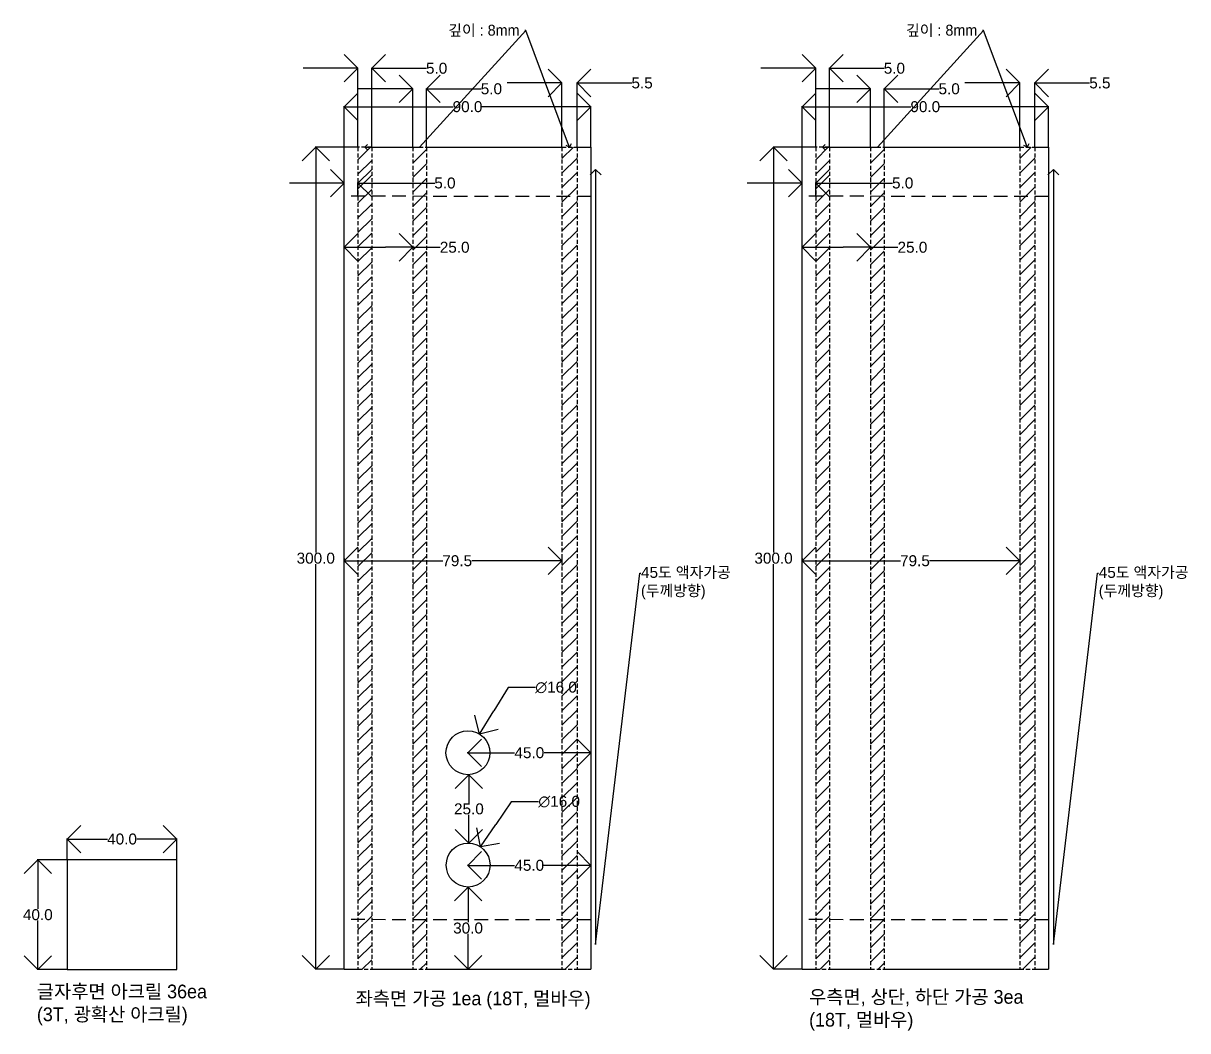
# Model space of a CAD drawing. Header units: inches. Extents: x 123 to 1292, y -20 to 742.
# Drawn here: x 866.9 to 1292.1, y 374.1 to 741.7 of the extents above; entities that cross this region are included whole.
import ezdxf
from ezdxf import colors
from ezdxf.entities.mleader import LeaderData, LeaderLine
from ezdxf.math import Vec2, Vec3

# ---------------------------------------------------------------- set-up
doc = ezdxf.new("R2010")
doc.units = ezdxf.units.IN
doc.header["$MEASUREMENT"] = 0
doc.linetypes.add('DASHED', pattern=[0.75, 0.5, -0.25])
doc.styles.get("Standard").update_dxf_attribs({"font": 'arial.ttf', "height": 4})
doc.dimstyles.get("Standard").update_dxf_attribs({"dimtxt": 4, "dimasz": 10, "dimexe": 0.18, "dimexo": 0.0625, "dimgap": 0.09, "dimtad": 0, "dimtih": 1, "dimtoh": 1, "dimdec": 1, "dimzin": 0, "dimdsep": 46, "dimtxsty": 'Standard', "dimblk": 'OPEN90', "dimcen": 0.09, "dimclrd": 3, "dimclre": 3, "dimclrt": 3, "dimadec": 0, "dimazin": 0, "dimtfac": 1, "dimtdec": 1, "dimtofl": 0, "dimtmove": 0, "dimatfit": 3, "dimfxl": 1, "dimtolj": 1, "dimtzin": 0, "dimarcsym": 0})
pattern_1 = [(45, (242.878, 396.5084), (-2.65165, 2.65165), [])]
pattern_2 = [(45, (410.038, 396.5084), (-2.65165, 2.65165), [])]

# ---------------------------------------------------------------- blocks, each defined once
blk = doc.blocks.new('_Open90')
at = {"color": 0, "linetype": 'ByBlock', "lineweight": -2}
for p, q in [((-0.5, 0.5), (0, 0)), ((0, 0), (-1, 0)), ((0, 0), (-0.5, -0.5))]:
    blk.add_line(p, q, dxfattribs=at)
blk = doc.blocks.new('*D21')
at = {"color": 3, "lineweight": -2, "transparency": 16777216}
for p, q in [((984.03, 696.51), (973.5, 696.51)), ((973.68, 686.51), (973.68, 548.64)), ((973.68, 406.51), (973.68, 544.38)), ((984.03, 396.51), (973.5, 396.51))]:
    blk.add_line(p, q, dxfattribs=at)
at = {"layer": 'Defpoints', "color": 0, "transparency": 16777216}
for p in [(984.09, 696.51), (973.68, 396.51), (984.09, 396.51)]:
    blk.add_point(p, dxfattribs=at)
at = {"color": 3, "lineweight": -2, "transparency": 16777216, "xscale": 10, "yscale": 10, "zscale": 10}
for p, rotation in [((973.68, 696.51), 90), ((973.68, 396.51), 270)]:
    blk.add_blockref('_Open90', p, dxfattribs=dict(at, rotation=rotation))
at = {"color": 3, "transparency": 16777216, "insert": (973.68, 546.51), "char_height": 4, "attachment_point": 5}
blk.add_mtext('\\A1;300.0', dxfattribs=at)
blk = doc.blocks.new('*D23')
at = {"color": 3, "lineweight": -2, "transparency": 16777216}
for p, q in [((1045.07, 457.66), (1039.44, 449.39)), ((1055.07, 457.66), (1045.07, 457.66)), ((1029.23, 434.51), (1029.41, 434.51)), ((1029.32, 434.42), (1029.32, 434.6))]:
    blk.add_line(p, q, dxfattribs=at)
at = {"layer": 'Defpoints', "color": 0, "transparency": 16777216}
for p in [(1033.82, 441.12), (1024.82, 427.89)]:
    blk.add_point(p, dxfattribs=at)
at = {"color": 3, "lineweight": -2, "transparency": 16777216, "xscale": 10, "yscale": 10, "zscale": 10, "rotation": 235.7753908229147}
blk.add_blockref('_Open90', (1033.82, 441.12), dxfattribs=at)
at = {"color": 3, "transparency": 16777216, "insert": (1062.56, 457.66), "char_height": 4, "attachment_point": 5}
blk.add_mtext('\\A1;∅16.0', dxfattribs=at)
blk = doc.blocks.new('*D24')
at = {"color": 3, "lineweight": -2, "transparency": 16777216}
for p, q in [((1043.93, 499.34), (1038.68, 490.83)), ((1053.93, 499.34), (1043.93, 499.34)), ((1029.14, 475.51), (1029.32, 475.51)), ((1029.23, 475.42), (1029.23, 475.6))]:
    blk.add_line(p, q, dxfattribs=at)
at = {"layer": 'Defpoints', "color": 0, "transparency": 16777216}
for p in [(1033.43, 482.32), (1025.03, 468.7)]:
    blk.add_point(p, dxfattribs=at)
at = {"color": 3, "lineweight": -2, "transparency": 16777216, "xscale": 10, "yscale": 10, "zscale": 10, "rotation": 238.319796712453}
blk.add_blockref('_Open90', (1033.43, 482.32), dxfattribs=at)
at = {"color": 3, "transparency": 16777216, "insert": (1061.42, 499.34), "char_height": 4, "attachment_point": 5}
blk.add_mtext('\\A1;∅16.0', dxfattribs=at)
blk = doc.blocks.new('*D25')
at = {"color": 3, "lineweight": -2, "transparency": 16777216}
for p, q in [((1029.39, 467.51), (1029.78, 467.51)), ((1029.6, 457.51), (1029.6, 457.14)), ((1029.6, 452.51), (1029.6, 452.88)), ((1029.38, 442.51), (1029.78, 442.51))]:
    blk.add_line(p, q, dxfattribs=at)
at = {"layer": 'Defpoints', "color": 0, "transparency": 16777216}
for p in [(1029.33, 467.51), (1029.32, 442.51), (1029.6, 442.51)]:
    blk.add_point(p, dxfattribs=at)
at = {"color": 3, "lineweight": -2, "transparency": 16777216, "xscale": 10, "yscale": 10, "zscale": 10}
for p, rotation in [((1029.6, 467.51), 90), ((1029.6, 442.51), 270)]:
    blk.add_blockref('_Open90', p, dxfattribs=dict(at, rotation=rotation))
at = {"color": 3, "transparency": 16777216, "insert": (1029.6, 455.01), "char_height": 4, "attachment_point": 5}
blk.add_mtext('\\A1;25.0', dxfattribs=at)
blk = doc.blocks.new('*D27')
at = {"color": 3, "lineweight": -2, "transparency": 16777216}
for p, q in [((1029.26, 426.51), (1029.11, 426.51)), ((1029.29, 416.51), (1029.29, 413.64)), ((1029.29, 406.51), (1029.29, 409.38)), ((1029.26, 396.51), (1029.11, 396.51))]:
    blk.add_line(p, q, dxfattribs=at)
at = {"layer": 'Defpoints', "color": 0, "transparency": 16777216}
for p in [(1029.32, 426.51), (1029.29, 396.51), (1029.32, 396.51)]:
    blk.add_point(p, dxfattribs=at)
at = {"color": 3, "lineweight": -2, "transparency": 16777216, "xscale": 10, "yscale": 10, "zscale": 10}
for p, rotation in [((1029.29, 426.51), 90), ((1029.29, 396.51), 270)]:
    blk.add_blockref('_Open90', p, dxfattribs=dict(at, rotation=rotation))
at = {"color": 3, "transparency": 16777216, "insert": (1029.29, 411.51), "char_height": 4, "attachment_point": 5}
blk.add_mtext('\\A1;30.0', dxfattribs=at)
blk = doc.blocks.new('*D28')
at = {"color": 3, "lineweight": -2, "transparency": 16777216}
for p, q in [((1029.23, 475.57), (1029.23, 475.69)), ((1039.23, 475.51), (1046.3, 475.51)), ((1064.09, 475.51), (1057.02, 475.51)), ((1074.09, 475.57), (1074.09, 475.69))]:
    blk.add_line(p, q, dxfattribs=at)
at = {"layer": 'Defpoints', "color": 0, "transparency": 16777216}
for p in [(1029.23, 475.51), (1074.09, 475.51), (1074.09, 475.51)]:
    blk.add_point(p, dxfattribs=at)
at = {"color": 3, "lineweight": -2, "transparency": 16777216, "xscale": 10, "yscale": 10, "zscale": 10, "rotation": 180}
blk.add_blockref('_Open90', (1029.23, 475.51), dxfattribs=at)
at = {"color": 3, "lineweight": -2, "transparency": 16777216, "xscale": 10, "yscale": 10, "zscale": 10}
blk.add_blockref('_Open90', (1074.09, 475.51), dxfattribs=at)
at = {"color": 3, "transparency": 16777216, "insert": (1051.66, 475.51), "char_height": 4, "attachment_point": 5}
blk.add_mtext('\\A1;45.0', dxfattribs=at)
blk = doc.blocks.new('*D29')
at = {"color": 3, "lineweight": -2, "transparency": 16777216}
for p, q in [((1029.17, 434.48), (1029.17, 434.6)), ((1039.17, 434.42), (1046.27, 434.42)), ((1064.09, 434.42), (1056.99, 434.42)), ((1074.09, 434.45), (1074.09, 434.24))]:
    blk.add_line(p, q, dxfattribs=at)
at = {"layer": 'Defpoints', "color": 0, "transparency": 16777216}
for p in [(1029.17, 434.42), (1074.09, 434.51), (1074.09, 434.42)]:
    blk.add_point(p, dxfattribs=at)
at = {"color": 3, "lineweight": -2, "transparency": 16777216, "xscale": 10, "yscale": 10, "zscale": 10, "rotation": 180}
blk.add_blockref('_Open90', (1029.17, 434.42), dxfattribs=at)
at = {"color": 3, "lineweight": -2, "transparency": 16777216, "xscale": 10, "yscale": 10, "zscale": 10}
blk.add_blockref('_Open90', (1074.09, 434.42), dxfattribs=at)
at = {"color": 3, "transparency": 16777216, "insert": (1051.63, 434.42), "char_height": 4, "attachment_point": 5}
blk.add_mtext('\\A1;45.0', dxfattribs=at)
blk = doc.blocks.new('*D30')
at = {"color": 3, "lineweight": -2, "transparency": 16777216}
for p, q in [((974.09, 683.43), (964.09, 683.43)), ((984.09, 678.49), (984.09, 683.61)), ((989.09, 678.49), (989.09, 683.61)), ((999.09, 683.43), (1017.11, 683.43))]:
    blk.add_line(p, q, dxfattribs=at)
at = {"layer": 'Defpoints', "color": 0, "transparency": 16777216}
for p in [(989.09, 683.43), (984.09, 678.43), (989.09, 678.43)]:
    blk.add_point(p, dxfattribs=at)
at = {"color": 3, "lineweight": -2, "transparency": 16777216, "xscale": 10, "yscale": 10, "zscale": 10}
blk.add_blockref('_Open90', (984.09, 683.43), dxfattribs=at)
at = {"color": 3, "lineweight": -2, "transparency": 16777216, "xscale": 10, "yscale": 10, "zscale": 10, "rotation": 180}
blk.add_blockref('_Open90', (989.09, 683.43), dxfattribs=at)
at = {"color": 3, "transparency": 16777216, "insert": (1020.84, 683.43), "char_height": 4, "attachment_point": 5}
blk.add_mtext('\\A1;5.0', dxfattribs=at)
blk = doc.blocks.new('*D31')
at = {"color": 3, "lineweight": -2, "transparency": 16777216}
for p, q in [((984.09, 659.92), (984.09, 659.8)), ((994.09, 659.98), (999.09, 659.98)), ((1009.09, 660.04), (1009.09, 660.16)), ((1009.09, 659.98), (1019.09, 659.98))]:
    blk.add_line(p, q, dxfattribs=at)
at = {"layer": 'Defpoints', "color": 0, "transparency": 16777216}
for p in [(984.09, 659.98), (1009.09, 659.98), (1009.09, 659.98)]:
    blk.add_point(p, dxfattribs=at)
at = {"color": 3, "lineweight": -2, "transparency": 16777216, "xscale": 10, "yscale": 10, "zscale": 10, "rotation": 180}
blk.add_blockref('_Open90', (984.09, 659.98), dxfattribs=at)
at = {"color": 3, "lineweight": -2, "transparency": 16777216, "xscale": 10, "yscale": 10, "zscale": 10}
blk.add_blockref('_Open90', (1009.09, 659.98), dxfattribs=at)
at = {"color": 3, "transparency": 16777216, "insert": (1024.4, 659.98), "char_height": 4, "attachment_point": 5}
blk.add_mtext('\\A1;25.0', dxfattribs=at)
blk = doc.blocks.new('*D32')
at = {"color": 3, "lineweight": -2, "transparency": 16777216}
for p, q in [((984.09, 696.57), (984.09, 711.46)), ((994.09, 711.28), (1023.81, 711.28)), ((1064.09, 711.28), (1034.37, 711.28)), ((1074.09, 696.57), (1074.09, 711.46))]:
    blk.add_line(p, q, dxfattribs=at)
at = {"layer": 'Defpoints', "color": 0, "transparency": 16777216}
for p in [(1074.09, 711.28), (984.09, 696.51), (1074.09, 696.51)]:
    blk.add_point(p, dxfattribs=at)
at = {"color": 3, "lineweight": -2, "transparency": 16777216, "xscale": 10, "yscale": 10, "zscale": 10, "rotation": 180}
blk.add_blockref('_Open90', (984.09, 711.28), dxfattribs=at)
at = {"color": 3, "lineweight": -2, "transparency": 16777216, "xscale": 10, "yscale": 10, "zscale": 10}
blk.add_blockref('_Open90', (1074.09, 711.28), dxfattribs=at)
at = {"color": 3, "transparency": 16777216, "insert": (1029.09, 711.28), "char_height": 4, "attachment_point": 5}
blk.add_mtext('\\A1;90.0', dxfattribs=at)
blk = doc.blocks.new('*D71')
at = {"color": 3, "lineweight": -2, "transparency": 16777216}
for p, q in [((882.94, 436.46), (882.94, 444.19)), ((892.94, 444.01), (897.58, 444.01)), ((912.94, 444.01), (908.3, 444.01)), ((922.94, 436.46), (922.94, 444.19))]:
    blk.add_line(p, q, dxfattribs=at)
at = {"layer": 'Defpoints', "color": 0, "transparency": 16777216}
for p in [(922.94, 444.01), (882.94, 436.4), (922.94, 436.4)]:
    blk.add_point(p, dxfattribs=at)
at = {"color": 3, "lineweight": -2, "transparency": 16777216, "xscale": 10, "yscale": 10, "zscale": 10, "rotation": 180}
blk.add_blockref('_Open90', (882.94, 444.01), dxfattribs=at)
at = {"color": 3, "lineweight": -2, "transparency": 16777216, "xscale": 10, "yscale": 10, "zscale": 10}
blk.add_blockref('_Open90', (922.94, 444.01), dxfattribs=at)
at = {"color": 3, "transparency": 16777216, "insert": (902.94, 444.01), "char_height": 4, "attachment_point": 5}
blk.add_mtext('\\A1;40.0', dxfattribs=at)
blk = doc.blocks.new('*D72')
at = {"color": 3, "lineweight": -2, "transparency": 16777216}
for p, q in [((882.88, 436.4), (872, 436.4)), ((872.18, 426.4), (872.18, 418.53)), ((872.18, 406.4), (872.18, 414.27)), ((882.88, 396.4), (872, 396.4))]:
    blk.add_line(p, q, dxfattribs=at)
at = {"layer": 'Defpoints', "color": 0, "transparency": 16777216}
for p in [(882.94, 436.4), (872.18, 396.4), (882.94, 396.4)]:
    blk.add_point(p, dxfattribs=at)
at = {"color": 3, "lineweight": -2, "transparency": 16777216, "xscale": 10, "yscale": 10, "zscale": 10}
for p, rotation in [((872.18, 436.4), 90), ((872.18, 396.4), 270)]:
    blk.add_blockref('_Open90', p, dxfattribs=dict(at, rotation=rotation))
at = {"color": 3, "transparency": 16777216, "insert": (872.18, 416.4), "char_height": 4, "attachment_point": 5}
blk.add_mtext('\\A1;40.0', dxfattribs=at)
blk = doc.blocks.new('*D76')
at = {"color": 3, "lineweight": -2, "transparency": 16777216}
for p, q in [((984.09, 546.45), (984.09, 545.4)), ((994.09, 545.58), (1020.04, 545.58)), ((1053.59, 545.58), (1030.61, 545.58)), ((1063.59, 546.45), (1063.59, 545.4))]:
    blk.add_line(p, q, dxfattribs=at)
at = {"layer": 'Defpoints', "color": 0, "transparency": 16777216}
for p in [(984.09, 546.51), (1063.59, 546.51), (1063.59, 545.58)]:
    blk.add_point(p, dxfattribs=at)
at = {"color": 3, "lineweight": -2, "transparency": 16777216, "xscale": 10, "yscale": 10, "zscale": 10, "rotation": 180}
blk.add_blockref('_Open90', (984.09, 545.58), dxfattribs=at)
at = {"color": 3, "lineweight": -2, "transparency": 16777216, "xscale": 10, "yscale": 10, "zscale": 10}
blk.add_blockref('_Open90', (1063.59, 545.58), dxfattribs=at)
at = {"color": 3, "transparency": 16777216, "insert": (1025.32, 545.58), "char_height": 4, "attachment_point": 5}
blk.add_mtext('\\A1;79.5', dxfattribs=at)
blk = doc.blocks.new('*D77')
at = {"color": 3, "lineweight": -2, "transparency": 16777216}
for p, q in [((979.09, 725.31), (969.09, 725.31)), ((989.09, 696.57), (989.09, 725.49)), ((994.09, 696.57), (994.09, 725.49)), ((1004.09, 725.31), (1014.09, 725.31))]:
    blk.add_line(p, q, dxfattribs=at)
at = {"layer": 'Defpoints', "color": 0, "transparency": 16777216}
for p in [(994.09, 725.31), (989.09, 696.51), (994.09, 696.51)]:
    blk.add_point(p, dxfattribs=at)
at = {"color": 3, "lineweight": -2, "transparency": 16777216, "xscale": 10, "yscale": 10, "zscale": 10}
blk.add_blockref('_Open90', (989.09, 725.31), dxfattribs=at)
at = {"color": 3, "lineweight": -2, "transparency": 16777216, "xscale": 10, "yscale": 10, "zscale": 10, "rotation": 180}
blk.add_blockref('_Open90', (994.09, 725.31), dxfattribs=at)
at = {"color": 3, "transparency": 16777216, "insert": (1017.81, 725.31), "char_height": 4, "attachment_point": 5}
blk.add_mtext('\\A1;5.0', dxfattribs=at)
blk = doc.blocks.new('*D78')
at = {"color": 3, "lineweight": -2, "transparency": 16777216}
for p, q in [((999.09, 717.81), (989.09, 717.81)), ((1009.09, 696.57), (1009.09, 717.99)), ((1014.09, 696.57), (1014.09, 717.99)), ((1024.09, 717.81), (1034.09, 717.81))]:
    blk.add_line(p, q, dxfattribs=at)
at = {"layer": 'Defpoints', "color": 0, "transparency": 16777216}
for p in [(1014.09, 717.81), (1009.09, 696.51), (1014.09, 696.51)]:
    blk.add_point(p, dxfattribs=at)
at = {"color": 3, "lineweight": -2, "transparency": 16777216, "xscale": 10, "yscale": 10, "zscale": 10}
blk.add_blockref('_Open90', (1009.09, 717.81), dxfattribs=at)
at = {"color": 3, "lineweight": -2, "transparency": 16777216, "xscale": 10, "yscale": 10, "zscale": 10, "rotation": 180}
blk.add_blockref('_Open90', (1014.09, 717.81), dxfattribs=at)
at = {"color": 3, "transparency": 16777216, "insert": (1037.81, 717.81), "char_height": 4, "attachment_point": 5}
blk.add_mtext('\\A1;5.0', dxfattribs=at)
blk = doc.blocks.new('*D79')
at = {"color": 3, "lineweight": -2, "transparency": 16777216}
for p, q in [((1053.59, 719.95), (1043.59, 719.95)), ((1063.59, 696.57), (1063.59, 720.13)), ((1069.09, 696.57), (1069.09, 720.13)), ((1079.09, 719.95), (1089.09, 719.95))]:
    blk.add_line(p, q, dxfattribs=at)
at = {"layer": 'Defpoints', "color": 0, "transparency": 16777216}
for p in [(1069.09, 719.95), (1063.59, 696.51), (1069.09, 696.51)]:
    blk.add_point(p, dxfattribs=at)
at = {"color": 3, "lineweight": -2, "transparency": 16777216, "xscale": 10, "yscale": 10, "zscale": 10}
blk.add_blockref('_Open90', (1063.59, 719.95), dxfattribs=at)
at = {"color": 3, "lineweight": -2, "transparency": 16777216, "xscale": 10, "yscale": 10, "zscale": 10, "rotation": 180}
blk.add_blockref('_Open90', (1069.09, 719.95), dxfattribs=at)
at = {"color": 3, "transparency": 16777216, "insert": (1092.84, 719.95), "char_height": 4, "attachment_point": 5}
blk.add_mtext('\\A1;5.5', dxfattribs=at)
blk = doc.blocks.new('*D98')
at = {"color": 3, "lineweight": -2, "transparency": 16777216}
for p, q in [((1151.19, 696.51), (1140.66, 696.51)), ((1140.84, 686.51), (1140.84, 548.64)), ((1140.84, 406.51), (1140.84, 544.38)), ((1151.19, 396.51), (1140.66, 396.51))]:
    blk.add_line(p, q, dxfattribs=at)
at = {"layer": 'Defpoints', "color": 0, "transparency": 16777216}
for p in [(1151.25, 696.51), (1140.84, 396.51), (1151.25, 396.51)]:
    blk.add_point(p, dxfattribs=at)
at = {"color": 3, "lineweight": -2, "transparency": 16777216, "xscale": 10, "yscale": 10, "zscale": 10}
for p, rotation in [((1140.84, 696.51), 90), ((1140.84, 396.51), 270)]:
    blk.add_blockref('_Open90', p, dxfattribs=dict(at, rotation=rotation))
at = {"color": 3, "transparency": 16777216, "insert": (1140.84, 546.51), "char_height": 4, "attachment_point": 5}
blk.add_mtext('\\A1;300.0', dxfattribs=at)
blk = doc.blocks.new('*D105')
at = {"color": 3, "lineweight": -2, "transparency": 16777216}
for p, q in [((1141.25, 683.43), (1131.25, 683.43)), ((1151.25, 678.49), (1151.25, 683.61)), ((1156.25, 678.49), (1156.25, 683.61)), ((1166.25, 683.43), (1184.27, 683.43))]:
    blk.add_line(p, q, dxfattribs=at)
at = {"layer": 'Defpoints', "color": 0, "transparency": 16777216}
for p in [(1156.25, 683.43), (1151.25, 678.43), (1156.25, 678.43)]:
    blk.add_point(p, dxfattribs=at)
at = {"color": 3, "lineweight": -2, "transparency": 16777216, "xscale": 10, "yscale": 10, "zscale": 10}
blk.add_blockref('_Open90', (1151.25, 683.43), dxfattribs=at)
at = {"color": 3, "lineweight": -2, "transparency": 16777216, "xscale": 10, "yscale": 10, "zscale": 10, "rotation": 180}
blk.add_blockref('_Open90', (1156.25, 683.43), dxfattribs=at)
at = {"color": 3, "transparency": 16777216, "insert": (1188, 683.43), "char_height": 4, "attachment_point": 5}
blk.add_mtext('\\A1;5.0', dxfattribs=at)
blk = doc.blocks.new('*D106')
at = {"color": 3, "lineweight": -2, "transparency": 16777216}
for p, q in [((1151.25, 659.92), (1151.25, 659.8)), ((1161.25, 659.98), (1166.25, 659.98)), ((1176.25, 660.04), (1176.25, 660.16)), ((1176.25, 659.98), (1186.25, 659.98))]:
    blk.add_line(p, q, dxfattribs=at)
at = {"layer": 'Defpoints', "color": 0, "transparency": 16777216}
for p in [(1151.25, 659.98), (1176.25, 659.98), (1176.25, 659.98)]:
    blk.add_point(p, dxfattribs=at)
at = {"color": 3, "lineweight": -2, "transparency": 16777216, "xscale": 10, "yscale": 10, "zscale": 10, "rotation": 180}
blk.add_blockref('_Open90', (1151.25, 659.98), dxfattribs=at)
at = {"color": 3, "lineweight": -2, "transparency": 16777216, "xscale": 10, "yscale": 10, "zscale": 10}
blk.add_blockref('_Open90', (1176.25, 659.98), dxfattribs=at)
at = {"color": 3, "transparency": 16777216, "insert": (1191.56, 659.98), "char_height": 4, "attachment_point": 5}
blk.add_mtext('\\A1;25.0', dxfattribs=at)
blk = doc.blocks.new('*D107')
at = {"color": 3, "lineweight": -2, "transparency": 16777216}
for p, q in [((1151.25, 696.57), (1151.25, 711.46)), ((1161.25, 711.28), (1190.97, 711.28)), ((1231.25, 711.28), (1201.53, 711.28)), ((1241.25, 696.57), (1241.25, 711.46))]:
    blk.add_line(p, q, dxfattribs=at)
at = {"layer": 'Defpoints', "color": 0, "transparency": 16777216}
for p in [(1241.25, 711.28), (1151.25, 696.51), (1241.25, 696.51)]:
    blk.add_point(p, dxfattribs=at)
at = {"color": 3, "lineweight": -2, "transparency": 16777216, "xscale": 10, "yscale": 10, "zscale": 10, "rotation": 180}
blk.add_blockref('_Open90', (1151.25, 711.28), dxfattribs=at)
at = {"color": 3, "lineweight": -2, "transparency": 16777216, "xscale": 10, "yscale": 10, "zscale": 10}
blk.add_blockref('_Open90', (1241.25, 711.28), dxfattribs=at)
at = {"color": 3, "transparency": 16777216, "insert": (1196.25, 711.28), "char_height": 4, "attachment_point": 5}
blk.add_mtext('\\A1;90.0', dxfattribs=at)
blk = doc.blocks.new('*D108')
at = {"color": 3, "lineweight": -2, "transparency": 16777216}
for p, q in [((1151.25, 546.45), (1151.25, 545.4)), ((1161.25, 545.58), (1187.2, 545.58)), ((1220.75, 545.58), (1197.77, 545.58)), ((1230.75, 546.45), (1230.75, 545.4))]:
    blk.add_line(p, q, dxfattribs=at)
at = {"layer": 'Defpoints', "color": 0, "transparency": 16777216}
for p in [(1151.25, 546.51), (1230.75, 546.51), (1230.75, 545.58)]:
    blk.add_point(p, dxfattribs=at)
at = {"color": 3, "lineweight": -2, "transparency": 16777216, "xscale": 10, "yscale": 10, "zscale": 10, "rotation": 180}
blk.add_blockref('_Open90', (1151.25, 545.58), dxfattribs=at)
at = {"color": 3, "lineweight": -2, "transparency": 16777216, "xscale": 10, "yscale": 10, "zscale": 10}
blk.add_blockref('_Open90', (1230.75, 545.58), dxfattribs=at)
at = {"color": 3, "transparency": 16777216, "insert": (1192.48, 545.58), "char_height": 4, "attachment_point": 5}
blk.add_mtext('\\A1;79.5', dxfattribs=at)
blk = doc.blocks.new('*D109')
at = {"color": 3, "lineweight": -2, "transparency": 16777216}
for p, q in [((1146.25, 725.31), (1136.25, 725.31)), ((1156.25, 696.57), (1156.25, 725.49)), ((1161.25, 696.57), (1161.25, 725.49)), ((1171.25, 725.31), (1181.25, 725.31))]:
    blk.add_line(p, q, dxfattribs=at)
at = {"layer": 'Defpoints', "color": 0, "transparency": 16777216}
for p in [(1161.25, 725.31), (1156.25, 696.51), (1161.25, 696.51)]:
    blk.add_point(p, dxfattribs=at)
at = {"color": 3, "lineweight": -2, "transparency": 16777216, "xscale": 10, "yscale": 10, "zscale": 10}
blk.add_blockref('_Open90', (1156.25, 725.31), dxfattribs=at)
at = {"color": 3, "lineweight": -2, "transparency": 16777216, "xscale": 10, "yscale": 10, "zscale": 10, "rotation": 180}
blk.add_blockref('_Open90', (1161.25, 725.31), dxfattribs=at)
at = {"color": 3, "transparency": 16777216, "insert": (1184.97, 725.31), "char_height": 4, "attachment_point": 5}
blk.add_mtext('\\A1;5.0', dxfattribs=at)
blk = doc.blocks.new('*D110')
at = {"color": 3, "lineweight": -2, "transparency": 16777216}
for p, q in [((1166.25, 717.81), (1156.25, 717.81)), ((1176.25, 696.57), (1176.25, 717.99)), ((1181.25, 696.57), (1181.25, 717.99)), ((1191.25, 717.81), (1201.25, 717.81))]:
    blk.add_line(p, q, dxfattribs=at)
at = {"layer": 'Defpoints', "color": 0, "transparency": 16777216}
for p in [(1181.25, 717.81), (1176.25, 696.51), (1181.25, 696.51)]:
    blk.add_point(p, dxfattribs=at)
at = {"color": 3, "lineweight": -2, "transparency": 16777216, "xscale": 10, "yscale": 10, "zscale": 10}
blk.add_blockref('_Open90', (1176.25, 717.81), dxfattribs=at)
at = {"color": 3, "lineweight": -2, "transparency": 16777216, "xscale": 10, "yscale": 10, "zscale": 10, "rotation": 180}
blk.add_blockref('_Open90', (1181.25, 717.81), dxfattribs=at)
at = {"color": 3, "transparency": 16777216, "insert": (1204.97, 717.81), "char_height": 4, "attachment_point": 5}
blk.add_mtext('\\A1;5.0', dxfattribs=at)
blk = doc.blocks.new('*D111')
at = {"color": 3, "lineweight": -2, "transparency": 16777216}
for p, q in [((1220.75, 719.95), (1210.75, 719.95)), ((1230.75, 696.57), (1230.75, 720.13)), ((1236.25, 696.57), (1236.25, 720.13)), ((1246.25, 719.95), (1256.25, 719.95))]:
    blk.add_line(p, q, dxfattribs=at)
at = {"layer": 'Defpoints', "color": 0, "transparency": 16777216}
for p in [(1236.25, 719.95), (1230.75, 696.51), (1236.25, 696.51)]:
    blk.add_point(p, dxfattribs=at)
at = {"color": 3, "lineweight": -2, "transparency": 16777216, "xscale": 10, "yscale": 10, "zscale": 10}
blk.add_blockref('_Open90', (1230.75, 719.95), dxfattribs=at)
at = {"color": 3, "lineweight": -2, "transparency": 16777216, "xscale": 10, "yscale": 10, "zscale": 10, "rotation": 180}
blk.add_blockref('_Open90', (1236.25, 719.95), dxfattribs=at)
at = {"color": 3, "transparency": 16777216, "insert": (1260, 719.95), "char_height": 4, "attachment_point": 5}
blk.add_mtext('\\A1;5.5', dxfattribs=at)

msp = doc.modelspace()

# ---------------------------------------------------------------- hatches: boundary and pattern name
h = msp.add_hatch()
h.set_pattern_fill('ANSI31', color=256, scale=30)
h.set_pattern_definition(pattern_1)
h.paths.add_polyline_path([(989.09, 396.51), (994.09, 396.51), (994.09, 696.51), (989.09, 696.51)])
h = msp.add_hatch()
h.set_pattern_fill('ANSI31', color=256, scale=30)
h.set_pattern_definition(pattern_1)
h.paths.add_polyline_path([(1014.09, 696.51), (1009.09, 696.51), (1009.09, 396.51), (1014.09, 396.51)])
h = msp.add_hatch()
h.set_pattern_fill('ANSI31', color=256, scale=30)
h.paths.add_polyline_path([(1069.09, 678.52), (1063.59, 678.52), (1063.59, 414.52), (1069.09, 414.52)])
h.paths.add_polyline_path([(1069.09, 696.51), (1063.59, 696.51), (1063.59, 678.52), (1069.09, 678.52)])
h.paths.add_polyline_path([(1069.09, 414.52), (1063.59, 414.52), (1063.59, 396.51), (1069.09, 396.51)])
h = msp.add_hatch()
h.set_pattern_fill('ANSI31', color=256, scale=30)
h.set_pattern_definition(pattern_2)
h.paths.add_polyline_path([(1156.25, 396.51), (1161.25, 396.51), (1161.25, 696.51), (1156.25, 696.51)])
h = msp.add_hatch()
h.set_pattern_fill('ANSI31', color=256, scale=30)
h.set_pattern_definition(pattern_2)
h.paths.add_polyline_path([(1181.25, 696.51), (1176.25, 696.51), (1176.25, 396.51), (1181.25, 396.51)])
h = msp.add_hatch()
h.set_pattern_fill('ANSI31', color=256, scale=30)
h.set_pattern_definition([(45, (167.16, -2e-06), (-2.65165, 2.65165), [])])
h.paths.add_polyline_path([(1236.25, 678.52), (1230.75, 678.52), (1230.75, 414.52), (1236.25, 414.52)])
h.paths.add_polyline_path([(1236.25, 696.51), (1230.75, 696.51), (1230.75, 678.52), (1236.25, 678.52)])
h.paths.add_polyline_path([(1236.25, 414.52), (1230.75, 414.52), (1230.75, 396.51), (1236.25, 396.51)])

# ---------------------------------------------------------------- linework, layer by layer
for p, q in [((984.09, 396.51), (984.09, 696.51)), ((989.09, 696.51), (984.09, 696.51)), ((994.09, 696.51), (1009.09, 696.51)), ((1014.09, 696.51), (1063.59, 696.51)), ((1069.09, 696.51), (1074.09, 696.51)), ((1074.09, 696.51), (1074.09, 396.51)), ((1151.25, 396.51), (1151.25, 696.51)), ((1156.25, 696.51), (1151.25, 696.51)), ((1161.25, 696.51), (1176.25, 696.51)), ((1181.25, 696.51), (1230.75, 696.51)), ((1236.25, 696.51), (1241.25, 696.51)), ((1241.25, 696.51), (1241.25, 396.51)), ((922.94, 436.4), (882.94, 436.4)), ((882.94, 436.4), (882.94, 396.4)), ((922.94, 396.4), (922.94, 436.4)), ((882.94, 396.4), (922.94, 396.4)), ((984.09, 396.51), (989.09, 396.51)), ((994.09, 396.51), (1009.09, 396.51)), ((1014.09, 396.51), (1063.59, 396.51)), ((1069.09, 396.51), (1074.09, 396.51)), ((1151.25, 396.51), (1156.25, 396.51)), ((1161.25, 396.51), (1176.25, 396.51)), ((1181.25, 396.51), (1230.75, 396.51)), ((1236.25, 396.51), (1241.25, 396.51))]:
    msp.add_line(p, q)
at = {"linetype": 'DASHED', "ltscale": 3}
for p, q in [((989.09, 696.51), (989.09, 396.51)), ((994.09, 696.51), (989.09, 696.51)), ((994.09, 696.51), (994.09, 396.51)), ((1009.09, 696.51), (1014.09, 696.51)), ((1009.09, 696.51), (1009.09, 396.51)), ((1014.09, 696.51), (1014.09, 396.51)), ((1063.59, 696.51), (1063.59, 396.51)), ((1063.59, 696.51), (1069.09, 696.51)), ((1069.09, 696.51), (1069.09, 396.51)), ((1156.25, 696.51), (1156.25, 396.51)), ((1161.25, 696.51), (1156.25, 696.51)), ((1161.25, 696.51), (1161.25, 396.51)), ((1176.25, 696.51), (1181.25, 696.51)), ((1176.25, 696.51), (1176.25, 396.51)), ((1181.25, 696.51), (1181.25, 396.51)), ((1230.75, 696.51), (1230.75, 396.51)), ((1230.75, 696.51), (1236.25, 696.51)), ((1236.25, 696.51), (1236.25, 396.51)), ((989.09, 396.51), (994.09, 396.51)), ((1009.09, 396.51), (1014.09, 396.51)), ((1063.59, 396.51), (1069.09, 396.51)), ((1156.25, 396.51), (1161.25, 396.51)), ((1176.25, 396.51), (1181.25, 396.51)), ((1230.75, 396.51), (1236.25, 396.51))]:
    msp.add_line(p, q, dxfattribs=at)
at = {"linetype": 'DASHED', "ltscale": 10}
for p, q in [((1074.09, 678.51), (984.09, 678.61)), ((1241.25, 678.51), (1151.25, 678.61)), ((1074.09, 414.51), (984.09, 414.61)), ((1241.25, 414.51), (1151.25, 414.61))]:
    msp.add_line(p, q, dxfattribs=at)
for centre in [(1029.23, 475.51), (1029.32, 434.51)]:
    msp.add_circle(centre, 8)

# ---------------------------------------------------------------- texts
at = {"char_height": 5, "attachment_point": 1}
for s, width, heights, insert in [('{\\fGulim|b0|i0|c129|p50;글자후면 아크릴 36ea\\P(3T, 광확산 아크릴)}', 74.7082, [17.53], (871.84, 390.89)), ('{\\fGulim|b0|i0|c129|p50;좌측면 가공 1ea (18T, 멀바우)}', 96.1176, [0], (988.22, 388.35)), ('{\\fGulim|b0|i0|c129|p50;우측면, 상단, 하단 가공 3ea \\P(18T, 멀바우)}', 87.1186, [17.14], (1153.82, 388.92))]:
    msp.add_mtext_dynamic_manual_height_columns(s, width=width, gutter_width=25, heights=heights, dxfattribs=dict(at, insert=insert))

# ---------------------------------------------------------------- dimensions: what is measured, and where the dimension line sits
for base, p1, p2, picture, middle in [((994.09, 725.31), (989.09, 696.51), (994.09, 696.51), '*D77', (1017.81, 725.31)), ((1161.25, 725.31), (1156.25, 696.51), (1161.25, 696.51), '*D109', (1184.97, 725.31)), ((1069.09, 719.95), (1063.59, 696.51), (1069.09, 696.51), '*D79', (1092.84, 719.95)), ((1236.25, 719.95), (1230.75, 696.51), (1236.25, 696.51), '*D111', (1260, 719.95)), ((1014.09, 717.81), (1009.09, 696.51), (1014.09, 696.51), '*D78', (1037.81, 717.81)), ((1181.25, 717.81), (1176.25, 696.51), (1181.25, 696.51), '*D110', (1204.97, 717.81)), ((1074.09, 711.28), (984.09, 696.51), (1074.09, 696.51), '*D32', (1029.09, 711.28)), ((1241.25, 711.28), (1151.25, 696.51), (1241.25, 696.51), '*D107', (1196.25, 711.28)), ((1009.09, 659.98), (984.09, 659.98), (1009.09, 659.98), '*D31', (1024.4, 659.98)), ((1176.25, 659.98), (1151.25, 659.98), (1176.25, 659.98), '*D106', (1191.56, 659.98)), ((922.94, 444.01), (882.94, 436.4), (922.94, 436.4), '*D71', (902.94, 444.01))]:
    dim = msp.add_linear_dim(base=base, p1=p1, p2=p2, dimstyle='Standard')
    dim.commit()
    dim.dimension.update_dxf_attribs({"geometry": picture, "text_midpoint": middle})
for base, p1, p2, picture, middle in [((973.68, 396.51), (984.09, 696.51), (984.09, 396.51), '*D21', (973.68, 546.51)), ((1140.84, 396.51), (1151.25, 696.51), (1151.25, 396.51), '*D98', (1140.84, 546.51)), ((872.18, 396.4), (882.94, 436.4), (882.94, 396.4), '*D72', (872.18, 416.4)), ((1029.29, 396.51), (1029.32, 426.51), (1029.32, 396.51), '*D27', (1029.29, 411.51))]:
    dim = msp.add_linear_dim(base=base, p1=p1, p2=p2, angle=90, dimstyle='Standard')
    dim.commit()
    dim.dimension.update_dxf_attribs({"geometry": picture, "text_midpoint": middle})
for base, p1, p2, angle, picture, middle, dimtype in [((989.09, 683.43), (984.09, 678.43), (989.09, 678.43), 0, '*D30', (1020.84, 683.43), 161), ((1156.25, 683.43), (1151.25, 678.43), (1156.25, 678.43), 0, '*D105', (1188, 683.43), 161), ((1029.6, 442.51), (1029.33, 467.51), (1029.32, 442.51), 90, '*D25', (1029.6, 455.01), 160)]:
    dim = msp.add_linear_dim(base=base, p1=p1, p2=p2, angle=angle, dimstyle='Standard')
    dim.commit()
    dim.dimension.update_dxf_attribs({"geometry": picture, "text_midpoint": middle, "dimtype": dimtype})
for base, p1, p2, picture, middle in [((1063.59, 545.58), (984.09, 546.51), (1063.59, 546.51), '*D76', (1025.32, 545.58)), ((1230.75, 545.58), (1151.25, 546.51), (1230.75, 546.51), '*D108', (1192.48, 545.58))]:
    dim = msp.add_linear_dim(base=base, p1=p1, p2=p2, dimstyle='Standard')
    dim.commit()
    dim.dimension.update_dxf_attribs({"geometry": picture, "text_midpoint": middle, "dimtype": 160})
for p1, p2, picture, middle in [((1025.03, 468.7), (1033.43, 482.32), '*D24', (1061.42, 499.34)), ((1024.82, 427.89), (1033.82, 441.12), '*D23', (1062.56, 457.66))]:
    dim = msp.add_diameter_dim_2p(p1=p1, p2=p2, dimstyle='Standard')
    dim.commit()
    dim.dimension.update_dxf_attribs({"geometry": picture, "text_midpoint": middle})
for base, p1, p2, picture, middle in [((1074.09, 475.51), (1029.23, 475.51), (1074.09, 475.51), '*D28', (1051.66, 475.51)), ((1074.09, 434.42), (1029.17, 434.42), (1074.09, 434.51), '*D29', (1051.63, 434.42))]:
    dim = msp.add_linear_dim(base=base, p1=p1, p2=p2, text='45.0', dimstyle='Standard')
    dim.commit()
    dim.dimension.update_dxf_attribs({"geometry": picture, "text_midpoint": middle})

# ---------------------------------------------------------------- leaders
ml = msp.add_multileader_mtext('Standard')
ml.set_content('{\\fGulim|b0|i0|c129|p50;깊이 : 8mm}', color=256)
ml.set_leader_properties()
ml.set_arrow_properties(name='OPEN90')
ml.build(insert=Vec2(0, 0))
ml.multileader.update_dxf_attribs({"dogleg_length": 0.36, "arrow_head_size": 2})
ctx = ml.context
ctx.base_point, ctx.arrow_head_size, ctx.landing_gap_size, ctx.plane_origin = Vec3(1021.96, 739.08), 2, 0.09, Vec3(991.59, 696.51)
notes = []
notes.append((ctx, [(1, (1, 1, 0), (1050.37, 739.08), (-1, 0), 0.36, [(1, [(991.59, 696.51), (1011.59, 696.51)], 0, []), (2, [(1066.34, 696.51)], 0, [])])]))
ctx.mtext.insert, ctx.mtext.flow_direction = Vec3(1022.05, 741.22), 5
ml = msp.add_multileader_mtext('Standard')
ml.set_content('{\\fGulim|b0|i0|c129|p50;깊이 : 8mm}', color=256)
ml.set_leader_properties()
ml.set_arrow_properties(name='OPEN90')
ml.build(insert=Vec2(0, 0))
ml.multileader.update_dxf_attribs({"dogleg_length": 0.36, "arrow_head_size": 2})
ctx = ml.context
ctx.base_point, ctx.arrow_head_size, ctx.landing_gap_size, ctx.plane_origin = Vec3(1189.12, 739.08), 2, 0.09, Vec3(1158.75, 696.51)
notes.append((ctx, [(1, (1, 1, 0), (1217.53, 739.08), (-1, 0), 0.36, [(1, [(1158.75, 696.51), (1178.75, 696.51)], 0, []), (2, [(1233.5, 696.51)], 0, [])])]))
ctx.mtext.insert, ctx.mtext.flow_direction = Vec3(1189.21, 741.22), 5
at = {"color": 3}
ml = msp.add_multileader_mtext('Standard', dxfattribs=at)
ml.set_content('45{\\fGulim|b0|i0|c129|p50;도 액자가공\\P(두께방향)}', color=3)
ml.set_leader_properties()
ml.set_arrow_properties(name='OPEN90')
ml.build(insert=Vec2(0, 0))
ml.multileader.update_dxf_attribs({"dogleg_length": 0.36})
ctx = ml.context
ctx.base_point, ctx.landing_gap_size, ctx.plane_origin = Vec3(1092.36, 541.07), 0.09, Vec3(1075.86, 688.38)
notes.append((ctx, [(0, (1, 1, 0), (1092, 541.07), (1, 0), 0.36, [(1, [(1075.86, 688.38), (1075.85, 405.57)], 0, [])])]))
ctx.mtext.insert, ctx.mtext.flow_direction = Vec3(1092.45, 543.35), 5
ml = msp.add_multileader_mtext('Standard', dxfattribs=at)
ml.set_content('45{\\fGulim|b0|i0|c129|p50;도 액자가공\\P(두께방향)}', color=3)
ml.set_leader_properties()
ml.set_arrow_properties(name='OPEN90')
ml.build(insert=Vec2(0, 0))
ml.multileader.update_dxf_attribs({"dogleg_length": 0.36})
ctx = ml.context
ctx.base_point, ctx.landing_gap_size, ctx.plane_origin = Vec3(1259.52, 541.07), 0.09, Vec3(1243.02, 688.38)
notes.append((ctx, [(0, (1, 1, 0), (1259.16, 541.07), (1, 0), 0.36, [(1, [(1243.02, 688.38), (1243.01, 405.57)], 0, [])])]))
ctx.mtext.insert, ctx.mtext.flow_direction = Vec3(1259.61, 543.35), 5
for ctx, leaders in notes:
    for number, flags, end, landing, length, lines in leaders:
        leader = LeaderData()
        leader.index, (leader.has_last_leader_line, leader.has_dogleg_vector, leader.attachment_direction) = number, flags
        leader.last_leader_point, leader.dogleg_vector, leader.dogleg_length = Vec3(end), Vec3(landing), length
        for number, points, colour, breaks in lines:
            line = LeaderLine()
            line.index, line.vertices, line.color, line.breaks = number, Vec3.list(points), colors.encode_raw_color(colour), breaks
            leader.lines.append(line)
        ctx.leaders.append(leader)

doc.saveas('drawing.dxf')
